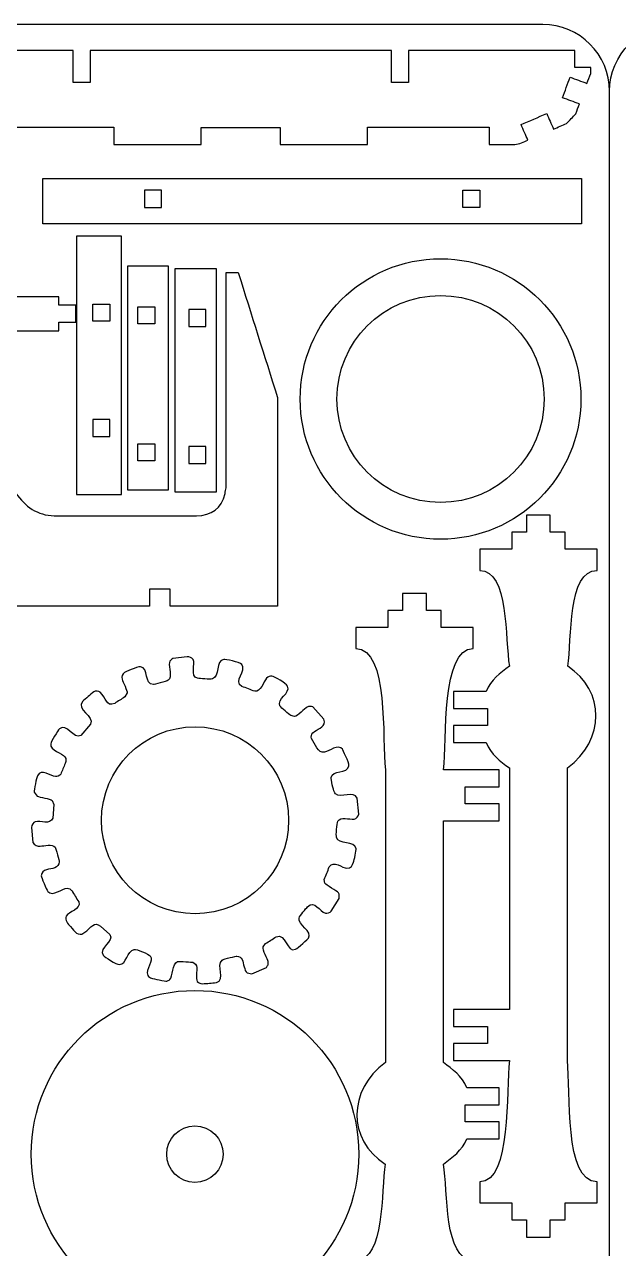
# Model space of a CAD drawing. Extents: x 5 to 585, y 8 to 489.
# Drawn here: x 110.8 to 199.6, y 115.3 to 298.6 of the extents above; entities that cross this region are included whole.
import ezdxf

# ---------------------------------------------------------------- set-up
doc = ezdxf.new("R2010")
doc.units = 0
doc.layers.get('0').update_dxf_attribs({"linetype": 'CONTINUOUS'})

msp = doc.modelspace()

# ---------------------------------------------------------------- linework, layer by layer
at = {"color": 5}
for p, q in [((188.313075, 298.560168), (18.313175, 298.560168)), ((198.313075, 18.560168), (198.313075, 288.560168)), ((198.313075, 18.560168), (198.313075, 288.560168))]:
    msp.add_line(p, q, dxfattribs=at)
at = {"color": 3}
for p, q in [((185.871587, 225.095404), (185.871487, 225.095404)), ((185.871487, 225.095404), (185.871487, 222.546304)), ((185.927287, 225.095404), (185.871587, 225.095404)), ((185.927387, 225.095404), (185.927287, 225.095404)), ((185.982987, 225.095404), (185.927387, 225.095404)), ((185.983087, 225.095404), (185.982987, 225.095404)), ((186.038787, 225.095404), (185.983087, 225.095404)), ((186.038887, 225.095404), (186.038787, 225.095404)), ((186.094587, 225.095404), (186.038887, 225.095404)), ((186.150287, 225.095404), (186.094587, 225.095404)), ((186.150387, 225.095404), (186.150287, 225.095404)), ((186.206087, 225.095404), (186.150387, 225.095404)), ((186.206187, 225.095404), (186.206087, 225.095404)), ((186.261787, 225.095404), (186.206187, 225.095404)), ((186.261887, 225.095404), (186.261787, 225.095404)), ((186.317587, 225.095404), (186.261887, 225.095404)), ((186.317687, 225.095404), (186.317587, 225.095404)), ((186.373387, 225.095404), (186.317687, 225.095404)), ((186.373487, 225.095404), (186.373387, 225.095404)), ((186.429087, 225.095404), (186.373487, 225.095404)), ((186.429187, 225.095404), (186.429087, 225.095404)), ((186.484887, 225.095404), (186.429187, 225.095404)), ((186.484987, 225.095404), (186.484887, 225.095404)), ((186.540687, 225.095404), (186.484987, 225.095404)), ((186.596387, 225.095404), (186.540687, 225.095404)), ((186.596487, 225.095404), (186.596387, 225.095404)), ((186.652187, 225.095404), (186.596487, 225.095404)), ((186.652287, 225.095404), (186.652187, 225.095404)), ((186.707987, 225.095404), (186.652287, 225.095404)), ((186.763687, 225.095404), (186.707987, 225.095404)), ((186.763787, 225.095404), (186.763687, 225.095404)), ((186.819487, 225.095404), (186.763787, 225.095404)), ((186.819587, 225.095404), (186.819487, 225.095404)), ((186.875187, 225.095404), (186.819587, 225.095404)), ((186.875287, 225.095404), (186.875187, 225.095404)), ((186.930987, 225.095404), (186.875287, 225.095404)), ((186.931087, 225.095404), (186.930987, 225.095404)), ((186.986787, 225.095404), (186.931087, 225.095404)), ((187.042487, 225.095404), (186.986787, 225.095404)), ((187.042587, 225.095404), (187.042487, 225.095404)), ((187.098287, 225.095404), (187.042587, 225.095404)), ((187.098387, 225.095404), (187.098287, 225.095404)), ((187.154087, 225.095404), (187.098387, 225.095404)), ((187.209787, 225.095404), (187.154087, 225.095404)), ((187.209887, 225.095404), (187.209787, 225.095404)), ((187.265587, 225.095404), (187.209887, 225.095404)), ((187.265687, 225.095404), (187.265587, 225.095404)), ((187.321387, 225.095404), (187.265687, 225.095404)), ((187.377087, 225.095404), (187.321387, 225.095404)), ((187.377187, 225.095404), (187.377087, 225.095404)), ((187.432887, 225.095404), (187.377187, 225.095404)), ((187.488687, 225.095404), (187.432887, 225.095404)), ((187.544387, 225.095404), (187.488687, 225.095404)), ((187.544487, 225.095404), (187.544387, 225.095404)), ((187.600187, 225.095404), (187.544487, 225.095404)), ((187.655887, 225.095404), (187.600187, 225.095404)), ((187.655987, 225.095404), (187.655887, 225.095404)), ((187.711687, 225.095404), (187.655987, 225.095404)), ((187.711787, 225.095404), (187.711687, 225.095404)), ((187.767487, 225.095404), (187.711787, 225.095404)), ((187.823187, 225.095404), (187.767487, 225.095404)), ((187.823287, 225.095404), (187.823187, 225.095404)), ((187.878987, 225.095404), (187.823287, 225.095404)), ((187.934787, 225.095404), (187.878987, 225.095404)), ((187.990487, 225.095404), (187.934787, 225.095404)), ((187.990587, 225.095404), (187.990487, 225.095404)), ((188.046287, 225.095404), (187.990587, 225.095404)), ((188.102087, 225.095404), (188.046287, 225.095404)), ((188.157787, 225.095404), (188.102087, 225.095404)), ((188.157887, 225.095404), (188.157787, 225.095404)), ((188.213587, 225.095404), (188.157887, 225.095404)), ((188.269387, 225.095404), (188.213587, 225.095404)), ((188.325087, 225.095404), (188.269387, 225.095404)), ((188.380887, 225.095404), (188.325087, 225.095404)), ((188.436687, 225.095404), (188.380887, 225.095404)), ((188.492387, 225.095404), (188.436687, 225.095404)), ((188.548187, 225.095404), (188.492387, 225.095404)), ((188.603887, 225.095404), (188.548187, 225.095404)), ((188.603987, 225.095404), (188.603887, 225.095404)), ((188.659687, 225.095404), (188.603987, 225.095404)), ((188.715487, 225.095404), (188.659687, 225.095404)), ((188.771187, 225.095404), (188.715487, 225.095404)), ((188.826987, 225.095404), (188.771187, 225.095404)), ((188.882787, 225.095404), (188.826987, 225.095404)), ((188.938487, 225.095404), (188.882787, 225.095404)), ((188.994287, 225.095404), (188.938487, 225.095404)), ((189.050087, 225.095404), (188.994287, 225.095404)), ((189.105787, 225.095404), (189.050087, 225.095404)), ((189.161587, 225.095404), (189.105787, 225.095404)), ((189.217287, 225.095404), (189.161587, 225.095404)), ((189.273087, 225.095404), (189.217287, 225.095404)), ((189.328887, 225.095404), (189.273087, 225.095404)), ((189.384587, 225.095404), (189.328887, 225.095404)), ((189.440387, 225.095404), (189.384587, 225.095404)), ((189.440387, 225.055604), (189.440387, 225.095404)), ((189.440387, 225.015704), (189.440387, 225.055604)), ((189.440387, 224.975904), (189.440387, 225.015704)), ((189.440387, 224.936104), (189.440387, 224.975904)), ((189.440387, 224.896304), (189.440387, 224.936104)), ((189.440387, 224.896204), (189.440387, 224.896304)), ((189.440387, 224.856404), (189.440387, 224.896204)), ((189.440387, 224.816604), (189.440387, 224.856404)), ((189.440387, 224.776804), (189.440387, 224.816604)), ((189.440387, 224.736904), (189.440387, 224.776804)), ((189.440387, 224.697104), (189.440387, 224.736904)), ((189.440387, 224.657304), (189.440387, 224.697104)), ((189.440387, 224.617404), (189.440387, 224.657304)), ((189.440387, 224.577604), (189.440387, 224.617404)), ((189.440387, 224.537804), (189.440387, 224.577604)), ((189.440387, 224.498004), (189.440387, 224.537804)), ((189.440387, 224.497904), (189.440387, 224.498004)), ((189.440387, 224.458104), (189.440387, 224.497904)), ((189.440387, 224.418304), (189.440387, 224.458104)), ((189.440387, 224.378504), (189.440387, 224.418304)), ((189.440387, 224.378404), (189.440387, 224.378504)), ((189.440387, 224.338604), (189.440387, 224.378404)), ((189.440387, 224.298804), (189.440387, 224.338604)), ((189.440387, 224.259004), (189.440387, 224.298804)), ((189.440387, 224.219104), (189.440387, 224.259004)), ((189.440387, 224.179304), (189.440387, 224.219104)), ((189.440387, 224.139504), (189.440387, 224.179304)), ((189.440387, 224.099704), (189.440387, 224.139504)), ((189.440387, 224.099604), (189.440387, 224.099704)), ((189.440387, 224.059804), (189.440387, 224.099604)), ((189.440387, 224.020004), (189.440387, 224.059804)), ((189.440387, 223.980204), (189.440387, 224.020004)), ((189.440387, 223.980104), (189.440387, 223.980204)), ((189.440387, 223.940304), (189.440387, 223.980104)), ((189.440387, 223.900504), (189.440387, 223.940304)), ((189.440387, 223.860704), (189.440387, 223.900504)), ((189.440387, 223.860604), (189.440387, 223.860704)), ((189.440387, 223.820904), (189.440387, 223.860604)), ((189.440387, 223.820804), (189.440387, 223.820904)), ((189.440387, 223.781004), (189.440387, 223.820804)), ((189.440387, 223.741204), (189.440387, 223.781004)), ((189.440387, 223.741104), (189.440387, 223.741204)), ((189.440387, 223.701404), (189.440387, 223.741104)), ((189.440387, 223.701304), (189.440387, 223.701404)), ((189.440387, 223.661504), (189.440387, 223.701304)), ((189.440387, 223.621704), (189.440387, 223.661504)), ((189.440387, 223.621604), (189.440387, 223.621704)), ((189.440387, 223.581904), (189.440387, 223.621604)), ((185.871487, 222.546304), (183.669787, 222.546304)), ((189.440387, 223.581804), (189.440387, 223.581904)), ((189.440387, 223.542004), (189.440387, 223.581804)), ((189.440387, 223.502204), (189.440387, 223.542004)), ((189.440387, 223.502104), (189.440387, 223.502204)), ((189.440387, 223.462404), (189.440387, 223.502104)), ((189.440387, 223.462304), (189.440387, 223.462404)), ((189.440387, 223.422604), (189.440387, 223.462304)), ((189.440387, 223.422504), (189.440387, 223.422604)), ((189.440387, 223.382704), (189.440387, 223.422504)), ((189.440387, 223.382604), (189.440387, 223.382704)), ((189.440387, 223.342904), (189.440387, 223.382604)), ((189.440387, 223.342804), (189.440387, 223.342904)), ((189.440387, 223.303104), (189.440387, 223.342804)), ((189.440387, 223.303004), (189.440387, 223.303104)), ((189.440387, 223.263204), (189.440387, 223.303004)), ((189.440387, 223.223404), (189.440387, 223.263204)), ((189.440387, 223.223304), (189.440387, 223.223404)), ((189.440387, 223.183604), (189.440387, 223.223304)), ((189.440387, 223.183504), (189.440387, 223.183604)), ((189.440387, 223.143704), (189.440387, 223.183504)), ((189.440387, 223.103904), (189.440387, 223.143704)), ((189.440387, 223.103804), (189.440387, 223.103904)), ((189.440387, 223.064104), (189.440387, 223.103804)), ((189.440387, 223.064004), (189.440387, 223.064104)), ((189.440387, 223.024304), (189.440387, 223.064004)), ((189.440387, 223.024204), (189.440387, 223.024304)), ((189.440387, 222.984404), (189.440387, 223.024204)), ((189.440387, 222.984304), (189.440387, 222.984404)), ((189.440387, 222.944604), (189.440387, 222.984304)), ((189.440387, 222.944504), (189.440387, 222.944604)), ((189.440387, 222.904804), (189.440387, 222.944504)), ((189.440387, 222.904704), (189.440387, 222.904804)), ((189.440387, 222.864904), (189.440387, 222.904704)), ((189.440387, 222.864804), (189.440387, 222.864904)), ((189.440387, 222.825104), (189.440387, 222.864804)), ((189.440387, 222.825004), (189.440387, 222.825104)), ((189.440387, 222.785304), (189.440387, 222.825004)), ((189.440387, 222.785204), (189.440387, 222.785304)), ((189.440387, 222.745404), (189.440387, 222.785204)), ((189.440387, 222.705604), (189.440387, 222.745404)), ((189.440387, 222.705504), (189.440387, 222.705604)), ((189.440387, 222.665804), (189.440387, 222.705504)), ((189.440387, 222.665704), (189.440387, 222.665804)), ((189.440387, 222.626004), (189.440387, 222.665704)), ((189.440387, 222.625904), (189.440387, 222.626004)), ((189.440387, 222.586104), (189.440387, 222.625904)), ((189.440387, 222.586004), (189.440387, 222.586104)), ((189.440387, 222.546304), (189.440387, 222.586004)), ((183.079087, 219.997004), (178.880587, 219.997004)), ((178.880587, 219.997004), (178.880587, 216.829804)), ((183.669787, 219.997104), (183.079087, 219.997104)), ((183.079087, 219.997104), (183.079087, 219.997004)), ((196.431287, 216.829804), (196.431287, 219.997004)), ((165.136087, 208.282304), (160.346987, 208.282304)), ((160.346987, 208.282304), (160.346987, 205.115104)), ((177.897687, 205.115104), (177.897687, 208.282304)), ((135.113975, 203.885668), (132.989575, 203.651168)), ((126.139775, 198.463768), (125.799575, 197.876768)), ((155.557575, 194.550168), (153.903475, 196.380268)), ((151.167975, 194.946968), (150.635175, 195.089868)), ((120.646075, 193.777168), (119.217375, 192.120868)), ((112.228875, 183.623068), (112.682575, 183.027868)), ((114.921875, 182.356268), (115.194775, 181.747968)), ((115.194775, 181.747968), (115.031975, 179.722768)), ((160.786375, 180.333568), (160.563075, 182.729368)), ((111.817175, 178.344968), (112.052975, 176.077768)), ((155.720875, 169.999768), (155.633675, 170.531468)), ((156.671275, 165.772968), (157.836075, 167.705868)), ((122.162175, 163.565068), (123.569175, 162.323468)), ((146.494075, 160.460768), (146.823275, 160.938468)), ((144.079275, 156.553668), (144.774375, 156.411268)), ((144.774375, 156.411268), (146.966775, 157.353568)), ((178.880587, 125.275504), (178.880587, 122.108304)), ((196.431287, 122.108304), (196.431287, 125.275504)), ((191.642187, 122.108304), (196.431287, 122.108304))]:
    msp.add_line(p, q, dxfattribs=at)
at = {"color": 5}
for points in [[(198.313075, 288.560168), (198.313075, 294.060068), (193.813075, 298.560168), (188.313075, 298.560168)], [(198.313075, 288.560168), (198.313075, 294.060068), (202.813075, 298.560168), (208.313075, 298.560168)]]:
    msp.add_open_spline(points, degree=3, dxfattribs=at)
at = {"color": 3}
for points in [[(118.042275, 294.674568), (109.749375, 294.675368), (101.456475, 294.676068), (93.163575, 294.676868)], [(118.042375, 289.895968), (118.042375, 291.488868), (118.042275, 293.081668), (118.042275, 294.674568)], [(165.663775, 294.673568), (150.639375, 294.673568), (135.614975, 294.673568), (120.590575, 294.673568)], [(120.590575, 294.673568), (120.590875, 293.081068), (120.591275, 291.488468), (120.591575, 289.895968)], [(165.664575, 289.895968), (165.664275, 291.488468), (165.664075, 293.081068), (165.663775, 294.673568)], [(193.087675, 294.676868), (184.796275, 294.676068), (176.504975, 294.675368), (168.213575, 294.674568)], [(168.213575, 294.674568), (168.213575, 293.081668), (168.213675, 291.488868), (168.213675, 289.895968)], [(193.106275, 292.126968), (193.100075, 292.976968), (193.093875, 293.826868), (193.087675, 294.676868)], [(195.481975, 292.121868), (194.690075, 292.123568), (193.898175, 292.125268), (193.106275, 292.126968)], [(195.481875, 291.241468), (195.481875, 291.534968), (195.481975, 291.828368), (195.481975, 292.121868)], [(120.591575, 289.895968), (119.741875, 289.895968), (118.892075, 289.895968), (118.042375, 289.895968)], [(168.213675, 289.895968), (167.363975, 289.895968), (166.514275, 289.895968), (165.664575, 289.895968)], [(191.271575, 287.591068), (191.648975, 288.616668), (192.026475, 289.642268), (192.403875, 290.667868)], [(192.403875, 290.667868), (193.245475, 290.358168), (194.086975, 290.048468), (194.928575, 289.738768)], [(194.928575, 289.738768), (195.112975, 290.239668), (195.297475, 290.740568), (195.481875, 291.241468)], [(193.796475, 286.661968), (192.954875, 286.971668), (192.113175, 287.281368), (191.271575, 287.591068)], [(193.257775, 285.197468), (193.437375, 285.685668), (193.616875, 286.173768), (193.796475, 286.661968)], [(185.071175, 283.560468), (186.350375, 284.116668), (187.629575, 284.672768), (188.908775, 285.228968)], [(188.908775, 285.228968), (189.247375, 284.449668), (189.585875, 283.670468), (189.924475, 282.891168)], [(191.883775, 283.743068), (192.341775, 284.227868), (192.799775, 284.712668), (193.257775, 285.197468)], [(105.958175, 283.179968), (112.017475, 283.179868), (118.076675, 283.179868), (124.135975, 283.179768)], [(124.135975, 283.179768), (124.135975, 282.318668), (124.136075, 281.457668), (124.136075, 280.596568)], [(137.200075, 280.596668), (137.199975, 281.446468), (137.199875, 282.296268), (137.199775, 283.146068)], [(137.199775, 283.146068), (141.150975, 283.146068), (145.102275, 283.146068), (149.053475, 283.146068)], [(149.053475, 283.146068), (149.053275, 282.296268), (149.052975, 281.446468), (149.052775, 280.596668)], [(162.116675, 283.179768), (168.175975, 283.179868), (174.235275, 283.179868), (180.294575, 283.179968)], [(162.116775, 280.596568), (162.116775, 281.457668), (162.116675, 282.318668), (162.116675, 283.179768)], [(180.294575, 283.179968), (180.294575, 282.318868), (180.294675, 281.457768), (180.294675, 280.596668)], [(186.086975, 281.222668), (185.748375, 282.001968), (185.409775, 282.781168), (185.071175, 283.560468)], [(189.924475, 282.891168), (190.577575, 283.175168), (191.230675, 283.459068), (191.883775, 283.743068)], [(124.136075, 280.596568), (128.490775, 280.596568), (132.845375, 280.596668), (137.200075, 280.596668)], [(149.052775, 280.596668), (153.407475, 280.596668), (157.762075, 280.596568), (162.116775, 280.596568)], [(180.294675, 280.596668), (181.568475, 280.596068), (182.842275, 280.595368), (184.116075, 280.594768)], [(184.116075, 280.594768), (184.844975, 280.670268), (185.452975, 280.953168), (186.086975, 281.222668)], [(113.533975, 268.727568), (113.533975, 270.986468), (113.533975, 273.245368), (113.533975, 275.504268)], [(113.533975, 275.504268), (140.385375, 275.504268), (167.236875, 275.504268), (194.088275, 275.504268)], [(194.088275, 275.504268), (194.088275, 273.245368), (194.088275, 270.986468), (194.088275, 268.727568)], [(194.088275, 268.727568), (167.236875, 268.727568), (140.385375, 268.727568), (113.533975, 268.727568)], [(118.540375, 266.841768), (118.540375, 253.958568), (118.540375, 241.075368), (118.540375, 228.192168)], [(125.317075, 266.841768), (123.058175, 266.841768), (120.799275, 266.841768), (118.540375, 266.841768)], [(125.317075, 228.192168), (125.317075, 241.075368), (125.317075, 253.958568), (125.317075, 266.841768)], [(132.312775, 262.392268), (130.273375, 262.392368), (128.234075, 262.392268), (126.194675, 262.392368)], [(126.194675, 262.392368), (126.194675, 251.229268), (126.194675, 240.066368), (126.194675, 228.903268)], [(132.312675, 228.903268), (132.312775, 240.066268), (132.312675, 251.229268), (132.312775, 262.392268)], [(152.024075, 242.482368), (152.024075, 254.080268), (161.426175, 263.482368), (173.024075, 263.482368)], [(173.024075, 263.482368), (184.621975, 263.482368), (194.024075, 254.080268), (194.024075, 242.482368)], [(133.317475, 262.007968), (135.356875, 262.008068), (137.396175, 262.007968), (139.435575, 262.008068)], [(133.317575, 228.518968), (133.317475, 239.681968), (133.317575, 250.844968), (133.317475, 262.007968)], [(139.435575, 262.008068), (139.435575, 250.844968), (139.435575, 239.682068), (139.435575, 228.518968)], [(140.939175, 229.199868), (140.939175, 239.935168), (140.939175, 250.670568), (140.939175, 261.405868)], [(140.939175, 261.405868), (141.544675, 261.405868), (142.150275, 261.405868), (142.755775, 261.405868)], [(142.755775, 261.405868), (144.715475, 255.173068), (146.675075, 248.940268), (148.634775, 242.707468)], [(115.933075, 257.796868), (109.135275, 257.796868), (102.337375, 257.796868), (95.539575, 257.796868)], [(115.933075, 256.522268), (115.933075, 256.947168), (115.933075, 257.371968), (115.933075, 257.796868)], [(157.524075, 242.482368), (157.524075, 251.042768), (164.463675, 257.982368), (173.024075, 257.982368)], [(173.024075, 257.982368), (181.584475, 257.982368), (188.524075, 251.042768), (188.524075, 242.482368)], [(118.482275, 256.522268), (117.632575, 256.522268), (116.782775, 256.522268), (115.933075, 256.522268)], [(118.482275, 253.973068), (118.482275, 254.822768), (118.482275, 255.672568), (118.482275, 256.522268)], [(115.933075, 252.698468), (115.933075, 253.123368), (115.933075, 253.548168), (115.933075, 253.973068)], [(115.933075, 253.973068), (116.782775, 253.973068), (117.632575, 253.973068), (118.482275, 253.973068)], [(91.052975, 252.698468), (99.346375, 252.698468), (107.639675, 252.698468), (115.933075, 252.698468)], [(148.634775, 242.707468), (148.634775, 232.292168), (148.634775, 221.876868), (148.634775, 211.461568)], [(173.024075, 221.482368), (161.426175, 221.482368), (152.024075, 230.884468), (152.024075, 242.482368)], [(173.024075, 226.982368), (164.463675, 226.982368), (157.524075, 233.921968), (157.524075, 242.482368)], [(188.524075, 242.482368), (188.524075, 233.921968), (181.584475, 226.982368), (173.024075, 226.982368)], [(194.024075, 242.482368), (194.024075, 230.884468), (184.621975, 221.482368), (173.024075, 221.482368)], [(140.791075, 228.327168), (140.840475, 228.618068), (140.889775, 228.908968), (140.939175, 229.199868)], [(109.451675, 228.411468), (110.918475, 226.339668), (112.701375, 225.085368), (115.241875, 224.984668)], [(118.540375, 228.192168), (120.799275, 228.192168), (123.058175, 228.192168), (125.317075, 228.192168)], [(126.194675, 228.903268), (128.233975, 228.903268), (130.273375, 228.903268), (132.312675, 228.903268)], [(139.435575, 228.518968), (137.396275, 228.518968), (135.356875, 228.518968), (133.317575, 228.518968)], [(136.521375, 224.984668), (138.789875, 225.071468), (140.254075, 226.045368), (140.791075, 228.327168)], [(115.241875, 224.984668), (122.335075, 224.984668), (129.428175, 224.984668), (136.521375, 224.984668)], [(183.669787, 222.546304), (183.669787, 221.696604), (183.669787, 220.846804), (183.669787, 219.997104)], [(191.642287, 222.546304), (190.908287, 222.546304), (190.174387, 222.546304), (189.440387, 222.546304)], [(191.642287, 219.997104), (191.642287, 220.846804), (191.642287, 221.696604), (191.642287, 222.546304)], [(196.431287, 219.997004), (195.958287, 219.997004), (191.642287, 219.997104), (191.642287, 219.997104)], [(178.880587, 216.829804), (183.285887, 216.829804), (182.634187, 206.492804), (183.322387, 202.477504)], [(192.040587, 202.456404), (192.707787, 206.478804), (191.999187, 216.829804), (196.431287, 216.829804)], [(132.565475, 214.010668), (131.545775, 214.010668), (130.526175, 214.010668), (129.506475, 214.010668)], [(129.506475, 214.010668), (129.506475, 213.160968), (129.506475, 212.311268), (129.506475, 211.461568)], [(132.565475, 211.461568), (132.565475, 212.311268), (132.565475, 213.160968), (132.565475, 214.010668)], [(170.906787, 213.380604), (169.717187, 213.380604), (168.527587, 213.380604), (167.337987, 213.380604)], [(167.337987, 213.380604), (167.337987, 212.530904), (167.337987, 211.681204), (167.337987, 210.831504)], [(170.906787, 210.831504), (170.906787, 211.681204), (170.906787, 212.530904), (170.906787, 213.380604)], [(129.506475, 211.461568), (122.080675, 211.461568), (114.654875, 211.461568), (107.229075, 211.461568)], [(148.634775, 211.461568), (143.278375, 211.461568), (137.921875, 211.461568), (132.565475, 211.461568)], [(167.337987, 210.831504), (166.603987, 210.831504), (165.870087, 210.831504), (165.136087, 210.831504)], [(165.136087, 210.831504), (165.136087, 209.981804), (165.136087, 209.132004), (165.136087, 208.282304)], [(173.108587, 210.831504), (172.374687, 210.831504), (171.640687, 210.831504), (170.906787, 210.831504)], [(173.108587, 208.282304), (173.108587, 209.132004), (173.108587, 209.981804), (173.108587, 210.831504)], [(177.897687, 208.282304), (176.301287, 208.282304), (174.704987, 208.282304), (173.108587, 208.282304)], [(132.989575, 203.651168), (132.733875, 203.542568), (132.526075, 203.273968), (132.464275, 203.007068)], [(136.005975, 203.484768), (135.793075, 203.792668), (135.467775, 203.876168), (135.113975, 203.885668)], [(136.688975, 200.662668), (135.453075, 200.970368), (136.441375, 202.854968), (136.005975, 203.484768)], [(140.615875, 203.490568), (139.313275, 203.360868), (140.005775, 200.834268), (138.891775, 200.561168)], [(143.321075, 202.709368), (142.957375, 203.148968), (140.741475, 203.503068), (140.615875, 203.490568)], [(160.346987, 205.115104), (165.334987, 205.115104), (164.228287, 191.497204), (164.788787, 186.971004)], [(173.455887, 186.971004), (173.996787, 191.339004), (173.083887, 205.115104), (177.897687, 205.115104)], [(128.131275, 202.396868), (127.643275, 202.450568), (125.770675, 201.522368), (125.760975, 201.515868)], [(130.073975, 199.724668), (128.632675, 199.704568), (129.454975, 202.251168), (128.131275, 202.396868)], [(132.464275, 203.007068), (132.303675, 202.312968), (132.943975, 200.895368), (132.271075, 200.362968)], [(143.303975, 199.446368), (142.002175, 200.162468), (144.011775, 201.874568), (143.321075, 202.709368)], [(183.322387, 202.477504), (181.959887, 201.445204), (180.570987, 200.476904), (179.829287, 198.685804)], [(191.989487, 187.246604), (197.691787, 191.408104), (197.691787, 198.823704), (192.040587, 202.456404)], [(125.760975, 201.515868), (125.446275, 201.303868), (125.277275, 200.923768), (125.373775, 200.552868)], [(125.373775, 200.552868), (125.491975, 200.098568), (126.190375, 198.815168), (126.139775, 198.463768)], [(132.271075, 200.362968), (132.029175, 200.171568), (130.103475, 199.725068), (130.073975, 199.724668)], [(138.891775, 200.561168), (138.569675, 200.482168), (136.933175, 200.601868), (136.688975, 200.662668)], [(146.986875, 200.668568), (146.569275, 200.137868), (146.070175, 198.617468), (145.252375, 198.718968)], [(147.772575, 200.999368), (147.568375, 201.027568), (147.182675, 200.917368), (146.986875, 200.668568)], [(150.141975, 199.465968), (149.904675, 199.941868), (148.230775, 200.869768), (147.772575, 200.999368)], [(121.145175, 198.649668), (120.584075, 198.162868), (120.022975, 197.675968), (119.461875, 197.189168)], [(122.121675, 198.580468), (121.889075, 198.794668), (121.407675, 198.808168), (121.145175, 198.649668)], [(124.278275, 196.910268), (122.992075, 196.308568), (122.970775, 197.798568), (122.121675, 198.580468)], [(145.252375, 198.718968), (144.602875, 198.961468), (143.953475, 199.203868), (143.303975, 199.446368)], [(149.005075, 196.533768), (148.423075, 197.547168), (150.654475, 198.438268), (150.141975, 199.465968)], [(179.829287, 198.685804), (178.209487, 198.685804), (176.589687, 198.685804), (174.969887, 198.685804)], [(174.969887, 198.685804), (174.969887, 197.836104), (174.969887, 196.986304), (174.969887, 196.136604)], [(119.461875, 197.189168), (118.405875, 195.990168), (121.331675, 194.994868), (120.646075, 193.777168)], [(125.799575, 197.876768), (125.292475, 197.554568), (124.785375, 197.232468), (124.278275, 196.910268)], [(150.635175, 195.089868), (150.376175, 195.260968), (149.167675, 196.250568), (149.005075, 196.533768)], [(153.074775, 196.352368), (152.682975, 196.145268), (151.664675, 194.986468), (151.167975, 194.946968)], [(153.903475, 196.380268), (153.647475, 196.487068), (153.322375, 196.483168), (153.074775, 196.352368)], [(174.969887, 196.136604), (176.669387, 196.136604), (178.368787, 196.136604), (180.068287, 196.136604)], [(180.068287, 196.136604), (180.068287, 195.286904), (180.068287, 194.437104), (180.068287, 193.587404)], [(155.667275, 194.156068), (155.630675, 194.287468), (155.594175, 194.418768), (155.557575, 194.550168)], [(116.008975, 193.076268), (115.768375, 192.862168), (114.758075, 191.181068), (114.710275, 190.852868)], [(119.217375, 192.120868), (118.100275, 191.427668), (117.154775, 194.096068), (116.008975, 193.076268)], [(122.301775, 179.402968), (122.301775, 187.134968), (128.569775, 193.402968), (136.301775, 193.402968)], [(136.301775, 193.402968), (144.033775, 193.402968), (150.301775, 187.134968), (150.301775, 179.402968)], [(153.699275, 191.645468), (153.612875, 191.916668), (153.703375, 192.284868), (153.932775, 192.507768)], [(153.932775, 192.507768), (154.442475, 193.003068), (155.704675, 193.311968), (155.667275, 194.156068)], [(180.068287, 193.587404), (178.368787, 193.587404), (176.669387, 193.587404), (174.969887, 193.587404)], [(174.969887, 193.587404), (174.969887, 192.737704), (174.969887, 191.887904), (174.969887, 191.038204)], [(114.710275, 190.852868), (114.569175, 189.884868), (116.493275, 189.403768), (116.829275, 188.912168)], [(154.530175, 190.268868), (154.253175, 190.727768), (153.976275, 191.186568), (153.699275, 191.645468)], [(158.350775, 190.054868), (157.730775, 190.832368), (156.334175, 189.769368), (155.687475, 189.614568)], [(174.969887, 191.038204), (176.589687, 191.038204), (178.209487, 191.038204), (179.829287, 191.038204)], [(179.829287, 191.038204), (180.570887, 189.247404), (181.959987, 188.278804), (183.322387, 187.246604)], [(116.829275, 188.912168), (117.046975, 188.593668), (116.988175, 188.275268), (116.873375, 187.930568)], [(155.687475, 189.614568), (155.083775, 189.470068), (154.849275, 189.804068), (154.530175, 190.268868)], [(159.305475, 187.572568), (159.371975, 188.017568), (158.369975, 190.030768), (158.350775, 190.054868)], [(115.408475, 185.937268), (114.684675, 186.065068), (113.310675, 187.186868), (112.736075, 186.072268)], [(116.873375, 187.930568), (116.648675, 187.388468), (116.423975, 186.846368), (116.199275, 186.304268)], [(156.650675, 185.832468), (156.821975, 186.956068), (159.118875, 186.323468), (159.305475, 187.572568)], [(164.788787, 186.971004), (164.788787, 172.362004), (164.788787, 157.753004), (164.788787, 143.144004)], [(181.808387, 186.971004), (179.024187, 186.971004), (176.240087, 186.971004), (173.455887, 186.971004)], [(181.808387, 184.421904), (181.808387, 185.271604), (181.808387, 186.121304), (181.808387, 186.971004)], [(183.322387, 187.246604), (183.322387, 175.186704), (183.322387, 163.126904), (183.322387, 151.067004)], [(191.989487, 143.419604), (191.989487, 158.028604), (191.989487, 172.637604), (191.989487, 187.246604)], [(112.736075, 186.072268), (112.604775, 185.817568), (112.175075, 183.903368), (112.228875, 183.623068)], [(116.199275, 186.304268), (116.058475, 186.105768), (115.656775, 185.893368), (115.408475, 185.937268)], [(157.105375, 183.696268), (157.015975, 183.901468), (156.607775, 185.551268), (156.650675, 185.832468)], [(157.322075, 183.361368), (157.249875, 183.472968), (157.177575, 183.584668), (157.105375, 183.696268)], [(160.563075, 182.729368), (160.080375, 183.891668), (158.069275, 182.635268), (157.322075, 183.361368)], [(176.710087, 181.872804), (176.710087, 182.722504), (176.710087, 183.572204), (176.710087, 184.421904)], [(176.710087, 184.421904), (178.409487, 184.421904), (180.108987, 184.421904), (181.808387, 184.421904)], [(112.682575, 183.027868), (113.031575, 182.853468), (114.630175, 182.652368), (114.921875, 182.356268)], [(181.808387, 181.872804), (180.108987, 181.872804), (178.409487, 181.872804), (176.710087, 181.872804)], [(181.808387, 179.323604), (181.808387, 180.173304), (181.808387, 181.023104), (181.808387, 181.872804)], [(115.031975, 179.722768), (114.562575, 178.644068), (113.228075, 179.439768), (112.390075, 179.183768)], [(157.666475, 179.265368), (158.035875, 179.963468), (159.377475, 179.520468), (160.108875, 179.579368)], [(160.108875, 179.579368), (160.404375, 179.642068), (160.752075, 180.022368), (160.786375, 180.333568)], [(112.390075, 179.183768), (112.120875, 179.101568), (111.834675, 178.732968), (111.817175, 178.344968)], [(136.301775, 165.402968), (128.569775, 165.402968), (122.301775, 171.670968), (122.301775, 179.402968)], [(150.301775, 179.402968), (150.301775, 171.670968), (144.033775, 165.402968), (136.301775, 165.402968)], [(157.457075, 176.813968), (157.367975, 177.155768), (157.499075, 178.949068), (157.666475, 179.265368)], [(173.455887, 143.144004), (173.455887, 155.203904), (173.455887, 167.263704), (173.455887, 179.323604)], [(173.455887, 179.323604), (176.240087, 179.323604), (179.024187, 179.323604), (181.808387, 179.323604)], [(112.052975, 176.077768), (112.245875, 175.637868), (112.709675, 175.521868), (113.147175, 175.535568)], [(160.387275, 175.169468), (160.172975, 176.377368), (157.739375, 175.731068), (157.457075, 176.813968)], [(113.147175, 175.535568), (113.744875, 175.554368), (114.902775, 175.940368), (115.358275, 175.360368)], [(115.358275, 175.360368), (115.526975, 175.145568), (115.977475, 173.342168), (115.979475, 173.162168)], [(160.007775, 173.149268), (160.087775, 173.435768), (160.435475, 174.897768), (160.387275, 175.169468)], [(115.320175, 172.297768), (114.631975, 172.006768), (113.330975, 172.205168), (113.302675, 171.084168)], [(115.979475, 173.162168), (115.984175, 172.746268), (115.680675, 172.450168), (115.320175, 172.297768)], [(155.633675, 170.531468), (155.879675, 171.159068), (156.125675, 171.786668), (156.371675, 172.414268)], [(156.371675, 172.414268), (157.031775, 173.485468), (158.385275, 172.234568), (158.995375, 172.224468)], [(158.995375, 172.224468), (159.624375, 172.213968), (159.852575, 172.593068), (160.007775, 173.149268)], [(113.302675, 171.084168), (113.297975, 170.897268), (114.056375, 169.006368), (114.265375, 168.752168)], [(114.265375, 168.752168), (114.985075, 167.876668), (116.487375, 169.261068), (117.151575, 169.235668)], [(117.151575, 169.235668), (117.282975, 169.203568), (117.414275, 169.171468), (117.545675, 169.139368)], [(117.545675, 169.139368), (117.649775, 169.052968), (117.753975, 168.966468), (117.858075, 168.880068)], [(117.858075, 168.880068), (118.203775, 168.314868), (118.549475, 167.749668), (118.895175, 167.184468)], [(157.759075, 168.525568), (157.507675, 168.896268), (155.886575, 169.636668), (155.720875, 169.999768)], [(118.895175, 167.184468), (119.309475, 166.095368), (117.389875, 165.743568), (117.015775, 165.040268)], [(153.134975, 166.451968), (154.203475, 167.540768), (154.910975, 165.719768), (155.806575, 165.518168)], [(157.836075, 167.705868), (157.918775, 167.932168), (157.895275, 168.324668), (157.759075, 168.525568)], [(117.015775, 165.040268), (116.718775, 164.481968), (117.342975, 163.871268), (117.664475, 163.492368)], [(151.874075, 164.773568), (151.968575, 165.126668), (152.883275, 166.195568), (153.134975, 166.451968)], [(155.806575, 165.518168), (156.093575, 165.453568), (156.457175, 165.555768), (156.671275, 165.772968)], [(117.664475, 163.492368), (118.287775, 162.757768), (118.825475, 161.937068), (119.671675, 162.540068)], [(119.671675, 162.540068), (120.927375, 163.434868), (121.103675, 164.323768), (122.162175, 163.565068)], [(153.252075, 161.734268), (153.981475, 162.747068), (151.612375, 163.795468), (151.874075, 164.773568)], [(123.569175, 162.323468), (124.297975, 161.229668), (121.786175, 160.409368), (122.549075, 159.193568)], [(146.823275, 160.938468), (147.366575, 161.279368), (147.909775, 161.620168), (148.453075, 161.961068)], [(148.453075, 161.961068), (149.915575, 162.583668), (149.954875, 159.489868), (151.345275, 160.100368)], [(151.345275, 160.100368), (151.660775, 160.238868), (153.244975, 161.724468), (153.252075, 161.734268)], [(124.942075, 157.801568), (126.083275, 157.824268), (126.099275, 159.855368), (127.175775, 160.073068)], [(127.175775, 160.073068), (127.519675, 160.142568), (129.404875, 159.333268), (129.578475, 159.130068)], [(147.241475, 158.244368), (147.181175, 158.568768), (146.365575, 159.970068), (146.494075, 160.460768)], [(122.549075, 159.193568), (122.709675, 158.937568), (124.570075, 157.794168), (124.942075, 157.801568)], [(129.578475, 159.130068), (130.276675, 158.312968), (128.754675, 157.152168), (129.250675, 156.178568)], [(132.509175, 155.542868), (132.994075, 156.014768), (132.848575, 157.953368), (133.685175, 158.246068)], [(133.685175, 158.246068), (133.946875, 158.337668), (135.949175, 158.144768), (135.949175, 158.144768)], [(135.949175, 158.144768), (136.260875, 158.047368), (136.519175, 157.726868), (136.565775, 157.383368)], [(139.491175, 155.105768), (140.942275, 155.499368), (139.426575, 157.732368), (140.350275, 158.460868)], [(140.350275, 158.460868), (140.595675, 158.654368), (142.541475, 159.067768), (142.542075, 159.067768)], [(142.542075, 159.067768), (142.897375, 159.074268), (143.208775, 158.855668), (143.357175, 158.541068)], [(143.357175, 158.541068), (143.581975, 158.064668), (143.648875, 156.851268), (144.079275, 156.553668)], [(146.966775, 157.353568), (147.052375, 157.486068), (147.138075, 157.618468), (147.223675, 157.750968)], [(147.223675, 157.750968), (147.229575, 157.915468), (147.235575, 158.079868), (147.241475, 158.244368)], [(129.250675, 156.178568), (129.357475, 155.968868), (129.573975, 155.837468), (129.789975, 155.769168)], [(136.565775, 157.383368), (136.637975, 156.852068), (136.311575, 155.701168), (136.637475, 155.279368)], [(129.789975, 155.769168), (130.040275, 155.690068), (131.838075, 155.271068), (132.088075, 155.318868)], [(132.088075, 155.318868), (132.228475, 155.393568), (132.368775, 155.468168), (132.509175, 155.542868)], [(136.637475, 155.279368), (136.882075, 155.031368), (137.083775, 154.929168), (137.410975, 154.920368)], [(137.410975, 154.920368), (138.104375, 154.982168), (138.797775, 155.043968), (139.491175, 155.105768)], [(111.786375, 129.420368), (111.786375, 142.951268), (122.755475, 153.920368), (136.286375, 153.920368)], [(136.286375, 153.920368), (149.817275, 153.920368), (160.786375, 142.951268), (160.786375, 129.420368)], [(183.322387, 151.067004), (180.538187, 151.067004), (177.754087, 151.067004), (174.969887, 151.067004)], [(174.969887, 151.067004), (174.969887, 150.217304), (174.969887, 149.367504), (174.969887, 148.517804)], [(174.969887, 148.517804), (176.669287, 148.517804), (178.368787, 148.517804), (180.068187, 148.517804)], [(180.068187, 148.517804), (180.068187, 147.668104), (180.068187, 146.818404), (180.068187, 145.968704)], [(180.068187, 145.968704), (178.368787, 145.968704), (176.669287, 145.968704), (174.969887, 145.968704)], [(174.969887, 145.968704), (174.969887, 145.119004), (174.969887, 144.269304), (174.969887, 143.419604)], [(164.788787, 143.144004), (159.086487, 138.982504), (159.086487, 131.566904), (164.737687, 127.934204)], [(176.948987, 139.352404), (176.207387, 141.143204), (174.818287, 142.111804), (173.455887, 143.144004)], [(174.969887, 143.419604), (177.754087, 143.419604), (180.538187, 143.419604), (183.322387, 143.419604)], [(183.322387, 143.419604), (182.781487, 139.051604), (183.694387, 125.275504), (178.880587, 125.275504)], [(196.431287, 125.275504), (191.443287, 125.275504), (192.549987, 138.893404), (191.989487, 143.419604)], [(181.808387, 139.352404), (180.188587, 139.352404), (178.568787, 139.352404), (176.948987, 139.352404)], [(181.808387, 136.803204), (181.808387, 137.652904), (181.808387, 138.502704), (181.808387, 139.352404)], [(176.709987, 134.254004), (176.709987, 135.103704), (176.709987, 135.953504), (176.709987, 136.803204)], [(176.709987, 136.803204), (178.409487, 136.803204), (180.108887, 136.803204), (181.808387, 136.803204)], [(181.808387, 134.254004), (180.108887, 134.254004), (178.409487, 134.254004), (176.709987, 134.254004)], [(181.808387, 131.704804), (181.808387, 132.554504), (181.808387, 133.404304), (181.808387, 134.254004)], [(173.455887, 127.913104), (174.818387, 128.945404), (176.207287, 129.913704), (176.948987, 131.704804)], [(176.948987, 131.704804), (178.568787, 131.704804), (180.188587, 131.704804), (181.808387, 131.704804)], [(136.286375, 104.920368), (122.755475, 104.920368), (111.786375, 115.889468), (111.786375, 129.420368)], [(160.786375, 129.420368), (160.786375, 115.889468), (149.817275, 104.920368), (136.286375, 104.920368)], [(164.737687, 127.934204), (164.070487, 123.911804), (164.779087, 113.560804), (160.346987, 113.560804)], [(177.897687, 113.560804), (173.492387, 113.560804), (174.144087, 123.897804), (173.455887, 127.913104)], [(178.880587, 122.108304), (180.476987, 122.108304), (182.073287, 122.108304), (183.669687, 122.108304)], [(183.669687, 122.108304), (183.669687, 121.258604), (183.669687, 120.408804), (183.669687, 119.559104)], [(191.642187, 119.559104), (191.642187, 120.408804), (191.642187, 121.258604), (191.642187, 122.108304)], [(183.669687, 119.559104), (184.403587, 119.559104), (185.137587, 119.559104), (185.871487, 119.559104)], [(185.871487, 119.559104), (185.871487, 118.709404), (185.871487, 117.859704), (185.871487, 117.010004)], [(189.440287, 117.010004), (189.440287, 117.859704), (189.440287, 118.709404), (189.440287, 119.559104)], [(189.440287, 119.559104), (190.174287, 119.559104), (190.908187, 119.559104), (191.642187, 119.559104)], [(185.871487, 117.010004), (187.061087, 117.010004), (188.250687, 117.010004), (189.440287, 117.010004)]]:
    msp.add_open_spline(points, degree=3, dxfattribs=at)
at = {"color": 7}
for points in [[(128.727175, 273.728968), (128.727175, 272.879268), (128.727175, 272.029468), (128.727175, 271.179768)], [(131.276275, 273.728968), (130.426575, 273.728968), (129.576875, 273.728968), (128.727175, 273.728968)], [(131.276275, 271.179768), (131.276275, 272.029468), (131.276275, 272.879268), (131.276275, 273.728968)], [(176.345875, 271.179768), (176.345875, 272.029468), (176.345875, 272.879268), (176.345875, 273.728968)], [(176.345875, 273.728968), (177.195575, 273.728968), (178.045375, 273.728968), (178.895075, 273.728968)], [(178.895075, 273.728968), (178.895075, 272.879268), (178.895075, 272.029468), (178.895075, 271.179768)], [(128.727175, 271.179768), (129.576875, 271.179768), (130.426575, 271.179768), (131.276275, 271.179768)], [(178.895075, 271.179768), (178.045375, 271.179768), (177.195575, 271.179768), (176.345875, 271.179768)], [(120.992575, 254.115368), (120.992575, 254.965068), (120.992575, 255.814868), (120.992575, 256.664568)], [(120.992575, 256.664568), (121.842275, 256.664568), (122.692075, 256.664568), (123.541775, 256.664568)], [(123.541775, 256.664568), (123.541775, 255.814868), (123.541775, 254.965068), (123.541775, 254.115368)], [(127.724175, 256.273268), (128.573875, 256.273268), (129.423675, 256.273268), (130.273275, 256.273268)], [(127.724175, 253.724068), (127.724175, 254.573868), (127.724175, 255.423568), (127.724175, 256.273268)], [(130.273275, 256.273268), (130.273375, 255.423568), (130.273275, 254.573868), (130.273375, 253.724068)], [(135.356975, 255.888968), (135.356875, 255.039268), (135.356975, 254.189568), (135.356875, 253.339768)], [(137.906075, 255.888968), (137.056375, 255.888968), (136.206575, 255.888968), (135.356975, 255.888968)], [(137.906075, 253.339768), (137.906075, 254.189568), (137.906075, 255.039268), (137.906075, 255.888968)], [(123.541775, 254.115368), (122.692075, 254.115368), (121.842275, 254.115368), (120.992575, 254.115368)], [(130.273375, 253.724068), (129.423575, 253.724068), (128.573975, 253.724068), (127.724175, 253.724068)], [(135.356875, 253.339768), (136.206675, 253.339768), (137.056275, 253.339768), (137.906075, 253.339768)], [(120.992575, 239.412468), (120.992575, 238.562768), (120.992575, 237.712968), (120.992575, 236.863268)], [(123.541775, 239.412468), (122.692075, 239.412468), (121.842275, 239.412468), (120.992575, 239.412468)], [(123.541775, 236.863268), (123.541775, 237.712968), (123.541775, 238.562768), (123.541775, 239.412468)], [(120.992575, 236.863268), (121.842275, 236.863268), (122.692075, 236.863268), (123.541775, 236.863268)], [(127.724175, 233.223968), (127.724175, 234.073668), (127.724175, 234.923368), (127.724175, 235.773168)], [(127.724175, 235.773168), (128.573875, 235.773168), (129.423675, 235.773168), (130.273275, 235.773168)], [(130.273275, 235.773168), (130.273375, 234.923368), (130.273275, 234.073668), (130.273375, 233.223968)], [(135.356975, 235.388868), (135.356875, 234.539068), (135.356975, 233.689368), (135.356875, 232.839668)], [(137.906075, 235.388868), (137.056375, 235.388868), (136.206575, 235.388868), (135.356975, 235.388868)], [(137.906075, 232.839668), (137.906075, 233.689368), (137.906075, 234.539068), (137.906075, 235.388868)], [(130.273375, 233.223968), (129.423575, 233.223968), (128.573975, 233.223968), (127.724175, 233.223968)], [(135.356875, 232.839668), (136.206675, 232.839668), (137.056275, 232.839668), (137.906075, 232.839668)], [(132.061375, 129.420368), (132.061375, 131.753768), (133.952975, 133.645368), (136.286375, 133.645368)], [(136.286375, 133.645368), (138.619775, 133.645368), (140.511375, 131.753768), (140.511375, 129.420368)], [(136.286375, 125.195368), (133.952975, 125.195368), (132.061375, 127.086968), (132.061375, 129.420368)], [(140.511375, 129.420368), (140.511375, 127.086968), (138.619775, 125.195368), (136.286375, 125.195368)]]:
    msp.add_open_spline(points, degree=3, dxfattribs=at)

doc.saveas('drawing.dxf')
